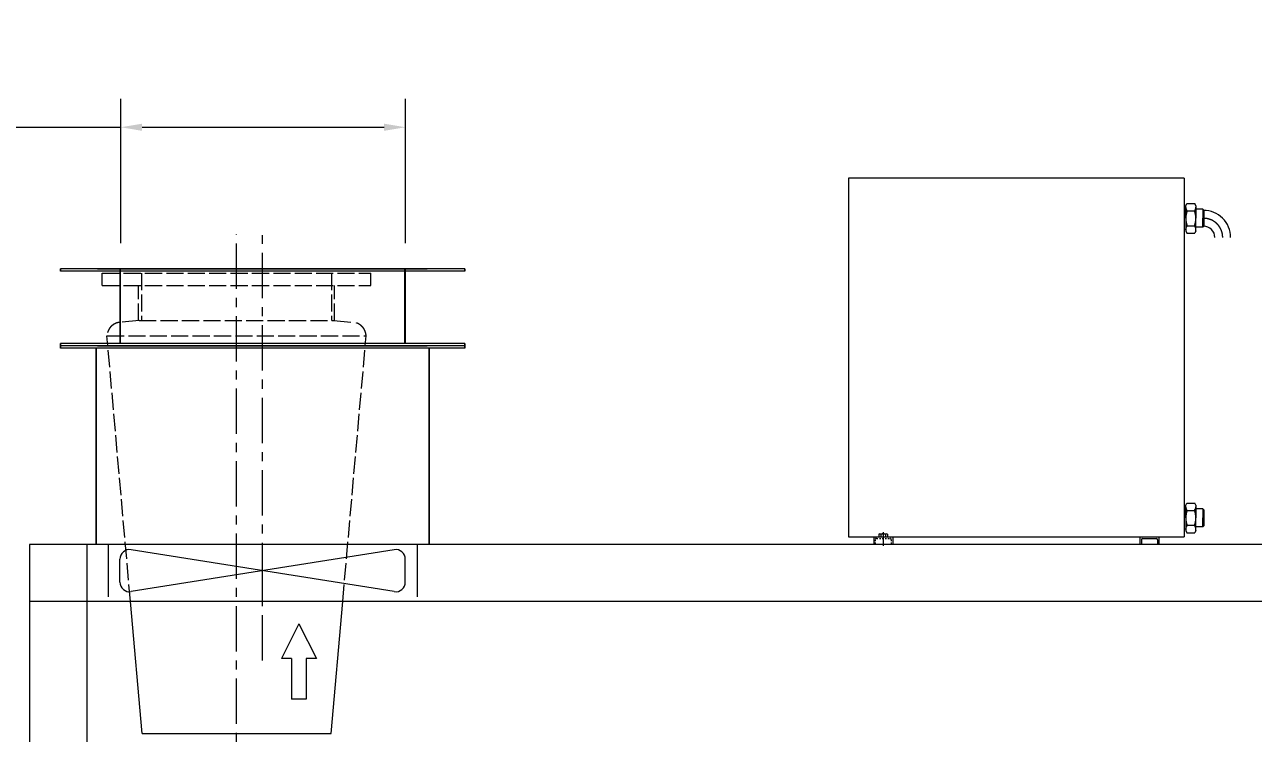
# Model space of a CAD drawing. Header units: millimetres. Extents: x 0 to 559189, y 1 to 426050.
# Drawn here: x 253293 to 318934, y 311211 to 349068 of the extents above; entities that cross this region are included whole.
import ezdxf

# ---------------------------------------------------------------- set-up
doc = ezdxf.new("R2010")
doc.units = ezdxf.units.MM
doc.header["$LTSCALE"] = 25.4
for name, pattern in [('ACAD_ISO02W100', [15, 12, -3]), ('CENTER', [50.8, 31.75, -6.35, 6.35, -6.35]), ('EB_DASH', [6, 3, -3])]:
    doc.linetypes.add(name, pattern=pattern)
doc.layers.get('Defpoints').update_dxf_attribs({"lineweight": 5})
for name, color, linetype, lineweight in [('CAXA0', 7, 'Continuous', 5), ('CAXA1', 5, 'CENTER', 5), ('CAXA2', 6, 'EB_DASH', 5)]:
    doc.layers.add(name, color=color, linetype=linetype, lineweight=lineweight)
doc.styles.add('Roman', font='arial.ttf')
doc.styles.get("Standard").update_dxf_attribs({"font": 'arial.ttf'})
doc.dimstyles.new('ISO-25', dxfattribs={"dimscale": 30, "dimtxt": 38.1, "dimasz": 38.1, "dimexe": 50.8, "dimexo": 50.8, "dimgap": 15.875, "dimtad": 1, "dimtih": 1, "dimtoh": 1, "dimdec": 1, "dimlfac": 0.03937, "dimdsep": 46, "dimtxsty": 'Standard', "dimcen": 63.5, "dimclrd": 7, "dimclre": 7, "dimclrt": 7, "dimadec": 0, "dimazin": 0, "dimtfac": 1, "dimtdec": 1, "dimtmove": 0, "dimatfit": 3, "dimfxl": 25.4, "dimlwd": 5, "dimlwe": 5, "dimarcsym": 0})

# ---------------------------------------------------------------- blocks, each defined once
blk = doc.blocks.new('*D6')
at = {"color": 7, "linetype": 'Continuous', "lineweight": 5, "transparency": 16777216}
for p, q in [((258428, 337403), (258428, 345109)), ((273642, 337403), (273642, 345109)), ((237283, 343585), (258428, 343585)), ((259571, 343585), (272499, 343585))]:
    blk.add_line(p, q, dxfattribs=at)
at = {"color": 7, "transparency": 16777216}
for points in [[(259571, 343775), (259571, 343394), (258428, 343585)], [(272499, 343775), (272499, 343394), (273642, 343585)]]:
    blk.add_solid(points, dxfattribs=at)
at = {"layer": 'Defpoints', "color": 0, "transparency": 16777216}
for p in [(273642, 343585), (258428, 335879), (273642, 335879)]:
    blk.add_point(p, dxfattribs=at)
at = {"color": 7, "lineweight": 5, "transparency": 16777216, "insert": (244662, 346318), "char_height": 4191, "attachment_point": 5, "style": 'Roman'}
blk.add_mtext('%%C600', dxfattribs=at)

msp = doc.modelspace()

# ---------------------------------------------------------------- linework, layer by layer
at = {"color": 7, "lineweight": 5}
for p, q in [((257195.79, 336031.37), (274797.99, 336031.37)), ((258376.89, 336005.97), (258376.89, 332043.57)), ((258402.29, 336031.37), (258402.29, 332043.57)), ((273591.49, 336031.37), (273591.49, 332043.57)), ((273616.89, 336031.37), (273616.89, 332043.57)), ((273591.49, 333516.77), (273616.89, 333516.77)), ((273591.49, 333364.37), (273616.89, 333364.37)), ((273591.49, 333364.37), (273591.49, 332043.57)), ((273616.89, 333364.37), (273616.89, 332043.57)), ((257195.79, 331916.57), (274797.99, 331916.57)), ((253563.59, 321299.37), (253563.59, 267959.37)), ((334843.59, 321299.37), (253563.59, 321299.37)), ((256611.59, 321299.37), (256611.59, 267959.37)), ((274823.39, 321299.37), (257195.79, 321299.37)), ((334843.59, 318251.37), (253563.59, 318251.37)), ((259572.37, 311211.38), (258949.76, 318251.37)), ((269666.1, 311211.38), (270286.51, 318251.37)), ((259572.37, 311211.38), (269666.1, 311211.38))]:
    msp.add_line(p, q, dxfattribs=at)
at = {"color": 7, "linetype": 'ACAD_ISO02W100', "lineweight": 5, "ltscale": 3}
for p, q in [((257437.1, 335138.18), (257437.1, 335798.58)), ((257437.1, 335798.58), (271788.1, 335798.58)), ((259532.6, 335798.58), (259532.6, 333258.58)), ((269692.6, 335798.58), (269692.6, 333258.58)), ((271788.1, 335138.18), (271788.1, 335798.58)), ((257437.1, 335138.18), (271788.1, 335138.18)), ((259380.2, 333258.58), (259380.2, 335138.18)), ((269845, 333258.58), (269845, 335138.18)), ((259414.91, 333258.67), (258389.16, 333168.93)), ((259414.91, 333258.67), (269817.95, 333258.58)), ((269817.95, 333258.58), (270842.68, 333168.93)), ((257694.42, 332445.78), (271537.42, 332445.78)), ((258949.76, 318251.37), (257694.42, 332445.78)), ((270286.51, 318251.37), (271537.42, 332445.78))]:
    msp.add_line(p, q, dxfattribs=at)
at = {"color": 7, "linetype": 'Continuous', "lineweight": 5, "ltscale": 15}
for p, q in [((257754.59, 321299.37), (257754.59, 318505.37)), ((273041.77, 318783.45), (258977.42, 321021.28)), ((273041.77, 321021.28), (258977.42, 318783.45)), ((266009.59, 318505.37), (266009.59, 321299.37)), ((274264.59, 321299.37), (274264.59, 318505.37)), ((258389.59, 319285.14), (258389.59, 320519.59)), ((273629.59, 319285.14), (273629.59, 320519.59)), ((267949.07, 317055.41), (267019.04, 315211.36)), ((267949.07, 317055.41), (268879.11, 315211.36)), ((267557.23, 315211.36), (267019.04, 315211.36)), ((267557.23, 315211.36), (267557.23, 313047.24)), ((268879.11, 315211.36), (268340.92, 315211.36)), ((268340.92, 315211.36), (268340.92, 313047.24)), ((268340.92, 313047.24), (267557.23, 313047.24))]:
    msp.add_line(p, q, dxfattribs=at)
at = {"color": 7, "linetype": 'ACAD_ISO02W100', "lineweight": 5, "ltscale": 3}
for centre, start, end in [((258455.57, 332409.83), 95, 177.2956874), ((270776.27, 332409.83), 2.7043126, 85)]:
    msp.add_arc(centre, 762, start, end, dxfattribs=at)
at = {"color": 7, "linetype": 'Continuous', "lineweight": 5, "ltscale": 15}
for centre, start, end in [((258897.59, 320519.59), 80.9592229, 180), ((273121.59, 320519.59), 0, 99.0407771), ((258897.59, 319285.14), 180, 279.0407771), ((273121.59, 319285.14), 260.9592229, 0)]:
    msp.add_arc(centre, 508, start, end, dxfattribs=at)
at = {"layer": 'CAXA0', "color": 7, "linetype": 'Continuous', "lineweight": 5}
for p, q in [((297302.39, 340864.61), (297302.39, 321705.08)), ((315234.79, 340864.61), (297302.39, 340864.61)), ((315234.79, 340864.61), (315234.79, 321705.08)), ((315323.69, 339396.22), (315379.09, 339515.02)), ((315323.69, 338723.08), (315323.69, 339396.22)), ((315379.09, 339515.02), (315801.7, 339515.02)), ((315857.09, 339396.22), (315801.7, 339515.02)), ((315857.09, 339396.22), (315857.09, 338723.08)), ((315234.79, 339304.74), (315325.22, 339304.74)), ((315323.69, 338723.08), (315323.69, 338049.93)), ((315393.8, 339118.98), (315788.51, 339118.98)), ((316225.39, 339205.68), (315857.09, 339205.68)), ((315857.09, 338049.93), (315857.09, 338723.08)), ((316276.19, 339154.88), (316225.39, 339205.68)), ((316225.39, 339205.68), (316225.39, 338723.08)), ((316276.19, 339154.88), (316225.39, 339205.68)), ((316225.39, 338240.48), (316225.39, 338723.08)), ((316276.19, 339154.88), (316276.19, 338291.28)), ((315234.79, 338141.42), (315325.22, 338141.42)), ((315393.8, 338327.18), (315788.51, 338327.18)), ((316225.39, 338240.48), (315857.09, 338240.48)), ((316276.19, 338291.28), (316225.39, 338240.48)), ((315323.69, 338049.93), (315379.09, 337931.14)), ((315379.09, 337931.14), (315801.7, 337931.14)), ((315857.09, 338049.93), (315801.7, 337931.14)), ((276804.59, 336031.37), (255214.59, 336031.37)), ((255214.59, 335904.37), (255214.59, 336031.37)), ((255214.59, 336031.37), (255214.59, 335904.37)), ((276804.59, 335904.37), (255214.59, 335904.37)), ((276804.59, 335904.37), (276804.59, 336031.37)), ((276804.59, 336031.37), (276804.59, 335904.37)), ((276804.59, 332043.57), (255214.59, 332043.57)), ((255214.59, 331916.57), (255214.59, 332043.57)), ((255214.59, 332043.57), (255214.59, 331916.57)), ((276804.59, 331916.57), (255214.59, 331916.57)), ((255214.59, 331789.57), (255214.59, 331916.57)), ((255214.59, 331916.57), (255214.59, 331789.57)), ((276804.59, 331789.57), (255214.59, 331789.57)), ((257119.59, 321299.37), (257119.59, 331789.57)), ((257119.59, 331789.57), (257119.59, 321299.37)), ((274899.59, 321299.37), (274899.59, 331789.57)), ((274899.59, 331789.57), (274899.59, 321299.37)), ((276804.59, 331916.57), (276804.59, 332043.57)), ((276804.59, 332043.57), (276804.59, 331916.57)), ((276804.59, 331789.57), (276804.59, 331916.57)), ((276804.59, 331916.57), (276804.59, 331789.57)), ((315234.79, 323302.74), (315325.22, 323302.74)), ((315323.69, 323394.22), (315379.09, 323513.02)), ((315323.69, 322721.08), (315323.69, 323394.22)), ((315379.09, 323513.02), (315801.7, 323513.02)), ((315393.8, 323116.98), (315788.51, 323116.98)), ((315857.09, 323394.22), (315801.7, 323513.02)), ((315857.09, 323394.22), (315857.09, 322721.08)), ((316225.39, 323203.68), (315857.09, 323203.68)), ((316276.19, 323153.57), (316225.39, 323204.37)), ((316225.39, 323204.37), (316225.39, 322721.77)), ((316276.19, 323153.57), (316225.39, 323204.37)), ((316276.19, 323153.57), (316276.19, 322289.97)), ((315323.69, 322721.08), (315323.69, 322047.93)), ((315393.8, 322325.18), (315788.51, 322325.18)), ((315857.09, 322047.93), (315857.09, 322721.08)), ((316225.39, 322239.17), (316225.39, 322721.77)), ((297302.39, 321705.08), (315234.79, 321705.08)), ((298648.59, 321705.08), (298648.59, 321298.68)), ((298921.96, 321849.13), (298921.96, 321705.08)), ((298980.62, 321867.64), (299332.57, 321867.64)), ((299039.28, 321849.13), (299039.28, 321705.08)), ((299273.91, 321849.13), (299273.91, 321705.08)), ((299391.23, 321849.13), (299391.23, 321705.08)), ((299664.59, 321705.08), (299664.59, 321298.68)), ((312872.59, 321705.77), (312872.59, 321299.37)), ((313888.59, 321705.77), (313888.59, 321299.37)), ((315234.79, 322139.42), (315325.22, 322139.42)), ((315323.69, 322047.93), (315379.09, 321929.14)), ((315379.09, 321929.14), (315801.7, 321929.14)), ((315857.09, 322047.93), (315801.7, 321929.14)), ((316225.39, 322238.48), (315857.09, 322238.48)), ((316276.19, 322289.97), (316225.39, 322239.17)), ((313952.09, 321299.37), (312809.09, 321299.37)), ((312948.79, 321553.37), (312948.79, 321299.37)), ((313024.99, 321629.57), (313736.19, 321629.57)), ((313812.39, 321553.37), (313812.39, 321299.37))]:
    msp.add_line(p, q, dxfattribs=at)
for centre, radius, start, end in [((316502.42, 338723.03), 1177.2, 160.3478328, 180), ((316502.42, 338723.12), 1177.2, 180.0022476, 199.6544148), ((315645.37, 339317), 320.15, 182.1946717, 218.2078046), ((315536.94, 339317), 320.15, 321.7921969, 0), ((314679.89, 338723.03), 1177.2, 0.0022476, 19.6544148), ((314679.89, 338723.12), 1177.2, 340.3478328, 0), ((316269.47, 337703.72), 1441.82, 0, 90.0004972), ((315645.37, 338129.16), 320.15, 141.7921954, 177.8053283), ((315536.94, 338129.16), 320.15, 0.0000015, 38.2078046), ((316276.21, 337703.72), 596.9, 0, 90.0012174), ((316502.42, 322721.03), 1177.2, 160.3478328, 180), ((315645.37, 323315), 320.15, 182.1946717, 218.2078046), ((315536.94, 323315), 320.15, 321.7921969, 0), ((314679.89, 322721.03), 1177.2, 0.0022476, 19.6544148), ((316502.42, 322721.12), 1177.2, 180.0022476, 199.6544148), ((315645.37, 322127.16), 320.15, 141.7921954, 177.8053283), ((315536.94, 322127.16), 320.15, 0.0000015, 38.2078046), ((314679.89, 322721.12), 1177.2, 340.3478328, 0), ((298980.62, 321765.45), 102.19, 54.9699643, 125.0300357), ((299156.59, 321486.64), 381, 72.0660667, 107.9339333), ((299332.57, 321765.45), 102.19, 54.9699643, 125.0300357), ((313024.99, 321553.37), 76.2, 90, 180), ((313736.19, 321553.37), 76.2, 0, 90)]:
    msp.add_arc(centre, radius, start, end, dxfattribs=at)
at = {"layer": 'CAXA1', "linetype": 'CENTER', "lineweight": 5, "ltscale": 3}
for p, q in [((264612.59, 280756.28), (264612.59, 337872.34)), ((266009.59, 315107.31), (266009.59, 337813.67)), ((299156.59, 321965.74), (299156.59, 321222.48))]:
    msp.add_line(p, q, dxfattribs=at)
msp.add_arc((316276.21, 337703.72), 1015.99, 0, 90.6022603, dxfattribs=at)
at = {"layer": 'CAXA2', "color": 7, "linetype": 'EB_DASH', "lineweight": 5}
for p, q in [((298724.79, 321552.68), (298724.79, 321298.68)), ((298800.99, 321628.88), (299512.19, 321628.88)), ((299588.39, 321552.68), (299588.39, 321298.68))]:
    msp.add_line(p, q, dxfattribs=at)
for centre, start, end in [((298800.99, 321552.68), 90, 180), ((299512.19, 321552.68), 0, 90)]:
    msp.add_arc(centre, 76.2, start, end, dxfattribs=at)

# ---------------------------------------------------------------- dimensions: what is measured, and where the dimension line sits
at = {"color": 7, "lineweight": 5}
dim = msp.add_linear_dim(base=(273642.29, 343584.9), p1=(258427.69, 335878.97), p2=(273642.29, 335878.97), text='%%C600', dimstyle='ISO-25', override={"dimscale": 30, "dimtxt": 139.7, "dimpost": '\\X', "dimtxsty": 'Roman', "dimtmove": 1}, dxfattribs=at)
dim.commit()
dim.dimension.update_dxf_attribs({"geometry": '*D6', "text_midpoint": (244661.58, 343584.9), "dimtype": 160})

doc.saveas('drawing.dxf')
